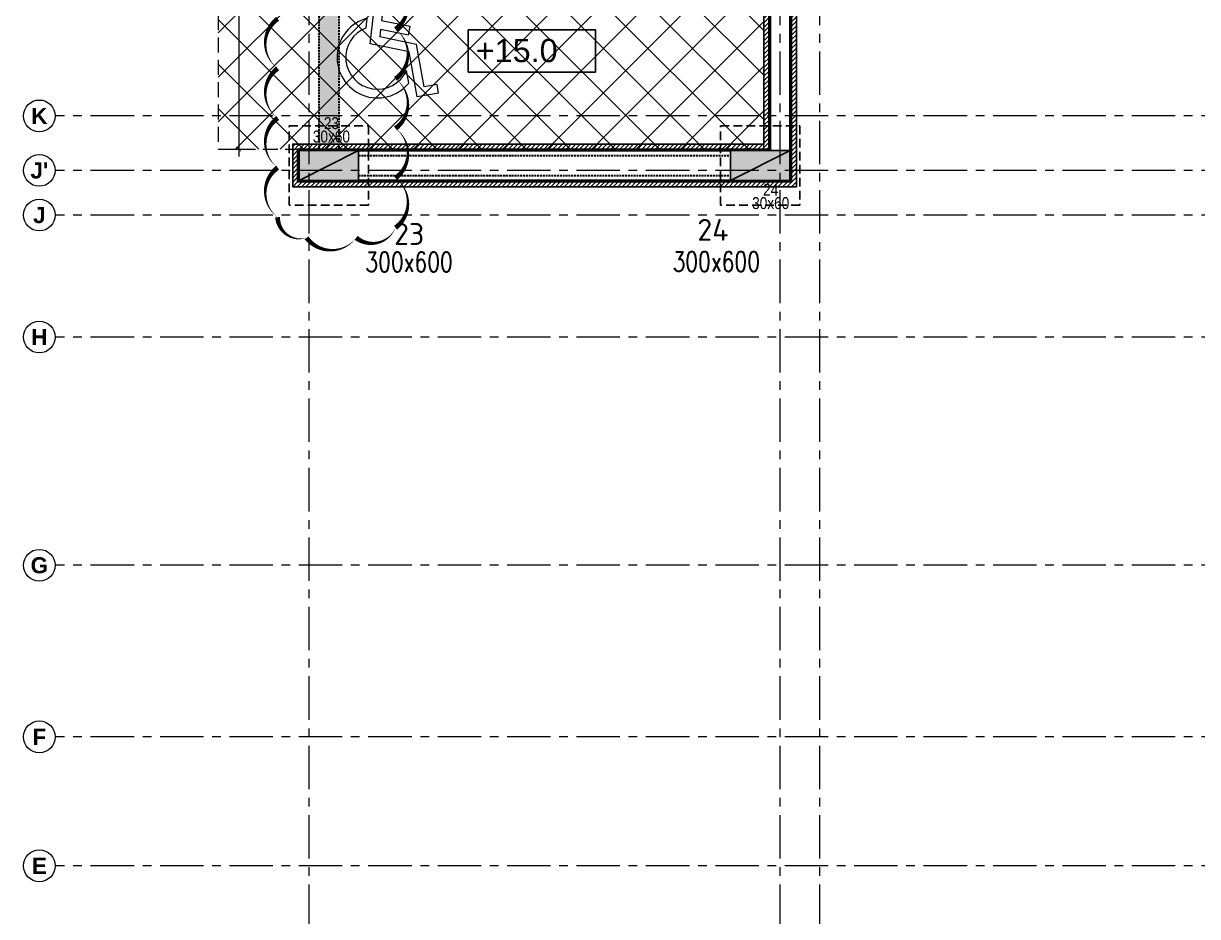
# Model space of a CAD drawing. Header units: millimetres. Extents: x -545754 to 527377, y 134623 to 1871324.
# Drawn here: x 443542 to 455380, y 157885 to 166887 of the extents above; entities that cross this region are included whole.
import ezdxf
from ezdxf.enums import TextEntityAlignment as Align
from ezdxf.xclip import XClip

# ---------------------------------------------------------------- set-up
doc = ezdxf.new("R2010")
doc.units = ezdxf.units.MM
doc.header["$XCLIPFRAME"] = 0
doc.header["$PDMODE"] = 35
for name, pattern in [('PLINTH BEAM & PILE CAP LEVEL DRAWING   1605.2024$0$CENTER', [2, 1.25, -0.25, 0.25, -0.25]), ('PLINTH BEAM & PILE CAP LEVEL DRAWING   1605.2024$0$DASHDOT', [25.4, 12.7, -6.35, 0, -6.35]), ('PLINTH BEAM & PILE CAP LEVEL DRAWING   1605.2024$0$DASHED', [0.75, 0.5, -0.25]), ('PLINTH BEAM & PILE CAP LEVEL DRAWING   1605.2024$0$HIDDEN', [0.375, 0.25, -0.125]), ('PLINTH BEAM & PILE CAP LEVEL DRAWING   1605.2024$0$HIDDEN2', [4.7625, 3.175, -1.5875])]:
    doc.linetypes.add(name, pattern=pattern)
doc.layers.get('Defpoints').update_dxf_attribs({"color": 252})
for name, color, linetype, lineweight in [('Geo Col Hatch', 66, 'Continuous', 5), ('Geo Col Size', 7, 'Continuous', 13), ('Geo Column', 10, 'Continuous', 25), ('Geo-COLUMN-NO', 7, 'Continuous', 30), ('PLINTH BEAM & PILE CAP LEVEL DRAWING   1605.2024$0$A- WALL', 212, 'Continuous', 35), ('PLINTH BEAM & PILE CAP LEVEL DRAWING   1605.2024$0$A-GRID', 35, 'PLINTH BEAM & PILE CAP LEVEL DRAWING   1605.2024$0$DASHDOT', 5), ('PLINTH BEAM & PILE CAP LEVEL DRAWING   1605.2024$0$Car Parking', 14, 'Continuous', 5), ('PLINTH BEAM & PILE CAP LEVEL DRAWING   1605.2024$0$Geo-GRADE BEAM', 1, 'PLINTH BEAM & PILE CAP LEVEL DRAWING   1605.2024$0$HIDDEN2', 30)]:
    doc.layers.add(name, color=color, linetype=linetype, lineweight=lineweight)
for name, color, linetype in [('PLINTH BEAM & PILE CAP LEVEL DRAWING   1605.2024$0$A-CLADDING', 32, 'Continuous'), ('PLINTH BEAM & PILE CAP LEVEL DRAWING   1605.2024$0$A-COLTEXT', 9, 'Continuous'), ('PLINTH BEAM & PILE CAP LEVEL DRAWING   1605.2024$0$A-DIMENSION', 8, 'Continuous'), ('PLINTH BEAM & PILE CAP LEVEL DRAWING   1605.2024$0$A-NOTS', 8, 'Continuous'), ('PLINTH BEAM & PILE CAP LEVEL DRAWING   1605.2024$0$A-THIN', 14, 'Continuous'), ('PLINTH BEAM & PILE CAP LEVEL DRAWING   1605.2024$0$GEO GF COL', 1, 'Continuous'), ('PLINTH BEAM & PILE CAP LEVEL DRAWING   1605.2024$0$SPILECAP', 128, 'Continuous')]:
    doc.layers.add(name, color=color, linetype=linetype)
doc.styles.add('ISCOPEUR', font='isocpeur.ttf')
doc.styles.add('PLINTH BEAM & PILE CAP LEVEL DRAWING   1605.2024$0$BOLD', font='arialbd.ttf')
doc.styles.add('PLINTH BEAM & PILE CAP LEVEL DRAWING   1605.2024$0$COLTEXT', font='ARIALN.TTF')
doc.styles.add('PLINTH BEAM & PILE CAP LEVEL DRAWING   1605.2024$0$Dimtext', font='arial.ttf')
doc.styles.add('simplex', font='simplex.shx', dxfattribs={"width": 0.75})
doc.dimstyles.new('PLINTH BEAM & PILE CAP LEVEL DRAWING   1605.2024$0$dim-60', dxfattribs={"dimscale": 75, "dimtxt": 0.2, "dimasz": 0.15, "dimexe": 0.0625, "dimexo": 0.08, "dimgap": 0.06, "dimtad": 1, "dimdec": 1, "dimdsep": 46, "dimtxsty": 'PLINTH BEAM & PILE CAP LEVEL DRAWING   1605.2024$0$Dimtext', "dimblk": 'PLINTH BEAM & PILE CAP LEVEL DRAWING   1605.2024$0$_ArchTick', "dimcen": 2.5, "dimdle": 0.1, "dimclrd": 8, "dimclre": 8, "dimclrt": 52, "dimadec": 0, "dimazin": 0, "dimtfac": 1, "dimtdec": 1, "dimtmove": 1, "dimatfit": 3, "dimfxl": 1, "dimarcsym": 0})

# ---------------------------------------------------------------- blocks, each defined once
blk = doc.blocks.new('PLINTH BEAM & PILE CAP LEVEL DRAWING   1605.2024$0$zw$DF02')
at = {"layer": 'PLINTH BEAM & PILE CAP LEVEL DRAWING   1605.2024$0$Geo-GRADE BEAM', "color": 7, "ltscale": 6}
for p, q in [((-15015, 32000), (-15010, 25670)), ((-14815, 32000), (-14810, 25670)), ((-10460, 25670), (-10460, 29900)), ((-10260, 25670), (-10260, 26815)), ((-14610, 25620), (-10860, 25620)), ((-14610, 25420), (-10860, 25420))]:
    blk.add_line(p, q, dxfattribs=at)
blk = doc.blocks.new('PLINTH BEAM & PILE CAP LEVEL DRAWING   1605.2024$0$zw$C37E')
at = {"layer": 'PLINTH BEAM & PILE CAP LEVEL DRAWING   1605.2024$0$SPILECAP', "color": 150, "linetype": 'PLINTH BEAM & PILE CAP LEVEL DRAWING   1605.2024$0$HIDDEN', "ltscale": 35}
for points in [[(-1531, 2592), (-1451, 2592), (-1451, 2512), (-1531, 2512)], [(-1096, 2592), (-1016, 2592), (-1016, 2512), (-1096, 2512)]]:
    blk.add_lwpolyline(points, close=True, dxfattribs=at)
blk = doc.blocks.new('PLINTH BEAM & PILE CAP LEVEL DRAWING   1605.2024$0$ngfgrid')
at = {"layer": 'PLINTH BEAM & PILE CAP LEVEL DRAWING   1605.2024$0$A-GRID', "linetype": 'PLINTH BEAM & PILE CAP LEVEL DRAWING   1605.2024$0$CENTER', "ltscale": 35}
for p, q in [((75711.36, -151036.89), (75711.36, -146793.69)), ((76186.36, -151036.89), (76186.36, -146793.69)), ((76226.36, -151036.89), (76226.36, -146793.69)), ((78544.86, -148188.19), (75455.42, -148188.19)), ((78544.86, -148243.19), (75455.42, -148243.19)), ((78544.86, -148288.19), (75455.42, -148288.19)), ((78544.86, -148411.19), (75455.42, -148411.19)), ((78544.86, -148641.19), (75455.42, -148641.19)), ((78544.86, -148814.19), (75455.42, -148814.19)), ((78544.86, -148944.19), (75455.42, -148944.19))]:
    blk.add_line(p, q, dxfattribs=at)
at = {"layer": 'PLINTH BEAM & PILE CAP LEVEL DRAWING   1605.2024$0$A-GRID', "linetype": 'Continuous'}
for centre in [(75439.42, -148188.19), (75439.42, -148243.19), (75439.42, -148288.19), (75439.42, -148411.19), (75439.42, -148641.19), (75439.42, -148814.19), (75439.42, -148944.19)]:
    blk.add_circle(centre, 16, dxfattribs=at)
at = {"layer": 'PLINTH BEAM & PILE CAP LEVEL DRAWING   1605.2024$0$A-GRID', "color": 32, "style": 'PLINTH BEAM & PILE CAP LEVEL DRAWING   1605.2024$0$BOLD'}
for s, p in [('K', (75439.42, -148188.19)), ("J'", (75439.42, -148243.19)), ('J', (75439.42, -148288.19)), ('H', (75439.42, -148411.19)), ('G', (75439.42, -148641.19)), ('F', (75439.42, -148814.19)), ('E', (75439.42, -148944.19))]:
    blk.add_text(s, height=16.2, dxfattribs=at).set_placement(p, align=Align.MIDDLE_CENTER)
blk = doc.blocks.new('PLINTH BEAM & PILE CAP LEVEL DRAWING   1605.2024$0$A$C0FC06FC7')
at = {"color": 0}
for p, q in [((983, 1690), (815, 3615)), ((1125, 3293), (1196, 2492)), ((756, 2171), (730, 2478)), ((2142, 2492), (1196, 2492)), ((2142, 2211), (2142, 2492)), ((1220, 2211), (1241, 1971)), ((2142, 2211), (1220, 2211)), ((2458, 1971), (1241, 1971)), ((2971, 680), (2458, 1971)), ((2267, 1690), (983, 1690)), ((2814, 314), (2267, 1690)), ((2460, 695), (2306, 1083)), ((3363, 835), (2971, 680)), ((3467, 574), (3363, 835)), ((3467, 574), (2814, 314))]:
    blk.add_line(p, q, dxfattribs=at)
for centre, radius, start, end in [((1169, 3645), 355, 263.0201, 184.9956), ((1306, 1306), 1306, 116.1872, 332.1153), ((1306, 1306), 1025, 122.4297, 347.4422)]:
    blk.add_arc(centre, radius, start, end, dxfattribs=at)
blk = doc.blocks.new('PLINTH BEAM & PILE CAP LEVEL DRAWING   1605.2024$0$_ArchTick')
at = {"color": 0, "linetype": 'ByBlock', "const_width": 0.15}
blk.add_lwpolyline([(-0.5, -0.5), (0.5, 0.5)], dxfattribs=at)
blk = doc.blocks.new('*D318')
at = {"layer": 'Defpoints', "color": 0, "transparency": 16777216}
for p in [(0, 20.7), (-360, 0), (0, 0)]:
    blk.add_point(p, dxfattribs=at)
at = {"layer": 'PLINTH BEAM & PILE CAP LEVEL DRAWING   1605.2024$0$Car Parking', "color": 8, "lineweight": -2, "transparency": 16777216}
for p, q in [((-360, 6), (-360, 25.4)), ((0, 6), (0, 25.4)), ((-367.5, 20.7), (7.5, 20.7))]:
    blk.add_line(p, q, dxfattribs=at)
at = {"layer": 'PLINTH BEAM & PILE CAP LEVEL DRAWING   1605.2024$0$Car Parking', "color": 8, "lineweight": -2, "ltscale": 0.3, "transparency": 16777216, "xscale": 4.6875, "yscale": 4.6875, "zscale": 4.6875, "rotation": 180}
blk.add_blockref('PLINTH BEAM & PILE CAP LEVEL DRAWING   1605.2024$0$_ArchTick', (-360, 20.7), dxfattribs=at)
at = {"layer": 'PLINTH BEAM & PILE CAP LEVEL DRAWING   1605.2024$0$Car Parking', "color": 8, "lineweight": -2, "ltscale": 0.3, "transparency": 16777216, "xscale": 4.6875, "yscale": 4.6875, "zscale": 4.6875}
blk.add_blockref('PLINTH BEAM & PILE CAP LEVEL DRAWING   1605.2024$0$_ArchTick', (0, 20.7), dxfattribs=at)
at = {"layer": 'PLINTH BEAM & PILE CAP LEVEL DRAWING   1605.2024$0$Car Parking', "color": 52, "ltscale": 0.3, "transparency": 16777216, "insert": (-180, 32.9), "char_height": 15, "attachment_point": 5, "style": 'PLINTH BEAM & PILE CAP LEVEL DRAWING   1605.2024$0$Dimtext'}
blk.add_mtext('360', dxfattribs=at)
blk = doc.blocks.new('*D319')
at = {"layer": 'Defpoints', "color": 0, "transparency": 16777216}
for p in [(-360, 550), (-313.1, 550), (-360, 0)]:
    blk.add_point(p, dxfattribs=at)
at = {"layer": 'PLINTH BEAM & PILE CAP LEVEL DRAWING   1605.2024$0$Car Parking', "color": 8, "lineweight": -2, "transparency": 16777216}
for p, q in [((-313.1, -7.5), (-313.1, 557.5)), ((-354, 550), (-308.4, 550)), ((-354, 0), (-308.4, 0))]:
    blk.add_line(p, q, dxfattribs=at)
at = {"layer": 'PLINTH BEAM & PILE CAP LEVEL DRAWING   1605.2024$0$Car Parking', "color": 8, "lineweight": -2, "ltscale": 0.3, "transparency": 16777216, "xscale": 4.6875, "yscale": 4.6875, "zscale": 4.6875}
for p, rotation in [((-313.1, 550), 90), ((-313.1, 0), 270)]:
    blk.add_blockref('PLINTH BEAM & PILE CAP LEVEL DRAWING   1605.2024$0$_ArchTick', p, dxfattribs=dict(at, rotation=rotation))
at = {"layer": 'PLINTH BEAM & PILE CAP LEVEL DRAWING   1605.2024$0$Car Parking', "color": 52, "ltscale": 0.3, "transparency": 16777216, "insert": (-325.2, 275), "char_height": 15, "attachment_point": 5, "rotation": 90, "style": 'PLINTH BEAM & PILE CAP LEVEL DRAWING   1605.2024$0$Dimtext'}
blk.add_mtext('550', dxfattribs=at)
blk = doc.blocks.new('PLINTH BEAM & PILE CAP LEVEL DRAWING   1605.2024$0$GF COL')
at = {"layer": 'PLINTH BEAM & PILE CAP LEVEL DRAWING   1605.2024$0$GEO GF COL', "ltscale": 0.3}
for points in [[(69938.9, -148223.2), (69878.9, -148223.2), (69878.9, -148253.2), (69938.9, -148253.2)], [(70373.9, -148223.2), (70313.9, -148223.2), (70313.9, -148253.2), (70373.9, -148253.2)]]:
    blk.add_hatch(color=250, dxfattribs=at).paths.add_polyline_path(points)
at = {"layer": 'PLINTH BEAM & PILE CAP LEVEL DRAWING   1605.2024$0$GEO GF COL', "linetype": 'Continuous', "ltscale": 0.1}
for points in [[(69938.9, -148253.2), (69938.9, -148223.2), (69878.9, -148223.2), (69878.9, -148253.2)], [(70373.9, -148253.2), (70373.9, -148223.2), (70313.9, -148223.2), (70313.9, -148253.2)]]:
    blk.add_lwpolyline(points, close=True, dxfattribs=at)
blk = doc.blocks.new('*U160')
at = {"layer": 'Geo Col Hatch'}
h = blk.add_hatch(color=256, dxfattribs=at)
h.dxf.hatch_style = 1
h.paths.add_polyline_path([(300, -150), (300, 150), (-300, -150)])
at = {"layer": 'Geo Column'}
blk.add_line((-300, -150), (300, 150), dxfattribs=at)
blk.add_lwpolyline([(-300, -150), (300, -150), (300, 150), (-300, 150)], close=True, dxfattribs=at)
at = {"layer": 'Geo Col Size', "color": 1, "style": 'simplex', "width": 0.75, "flags": 1}
blk.add_attdef('300X600', (278, -519), '', height=200, dxfattribs=at)
blk = doc.blocks.new('A$C4bcebf93')
at = {"layer": 'Geo Column'}
ref = blk.add_blockref('*U160', (-19080, 1830), dxfattribs=at)
ref.add_attrib('300X600', '300x600', (-18712, 757), dxfattribs={"layer": 'Geo Col Size', "height": 200, "style": 'simplex', "width": 0.75})
ref = blk.add_blockref('*U160', (-14730, 1830), dxfattribs=at)
ref.add_attrib('300X600', '300x600', (-15614, 761), dxfattribs={"layer": 'Geo Col Size', "height": 200, "style": 'simplex', "width": 0.75})
at = {"layer": 'Geo-COLUMN-NO', "style": 'ISCOPEUR'}
for s, p in [('23', (-18423, 1029)), ('24', (-15365, 1071))]:
    blk.add_text(s, height=220, dxfattribs=at).set_placement(p)
blk = doc.blocks.new('PLINTH BEAM & PILE CAP LEVEL DRAWING   1605.2024$0$Z$W@#560C0E82')
at = {"layer": 'PLINTH BEAM & PILE CAP LEVEL DRAWING   1605.2024$0$Car Parking'}
h = blk.add_hatch(dxfattribs=at)
h.set_pattern_fill('ANSI37', color=128, scale=10, style=0)
h.set_pattern_definition([(45, (-106039.636, 47565.67), (-22.45064, 22.45064), []), (135, (-106039.636, 47565.67), (-22.45064, -22.45064), [])])
h.paths.add_polyline_path([(-360, 0), (0, 0), (0, 550), (-360, 550)])
at = {"layer": 'PLINTH BEAM & PILE CAP LEVEL DRAWING   1605.2024$0$Car Parking', "color": 85, "linetype": 'PLINTH BEAM & PILE CAP LEVEL DRAWING   1605.2024$0$DASHED', "ltscale": 30}
blk.add_lwpolyline([(-360, 0), (0, 0), (0, 550), (-360, 550)], close=True, dxfattribs=at)
at = {"layer": 'PLINTH BEAM & PILE CAP LEVEL DRAWING   1605.2024$0$Car Parking', "color": 9, "xscale": 0.03125, "yscale": 0.03125, "zscale": 0.03125, "rotation": 78.47523383181424}
blk.add_blockref('PLINTH BEAM & PILE CAP LEVEL DRAWING   1605.2024$0$A$C0FC06FC7', (-60.58, 112.41), dxfattribs=at)
at = {"layer": 'PLINTH BEAM & PILE CAP LEVEL DRAWING   1605.2024$0$Car Parking', "color": 4}
dim = blk.add_linear_dim(base=(-313.06, 550), p1=(-360, 0), p2=(-360, 550), angle=90, dimstyle='PLINTH BEAM & PILE CAP LEVEL DRAWING   1605.2024$0$dim-60', dxfattribs=at)
dim.commit()
dim.dimension.update_dxf_attribs({"geometry": '*D319', "text_midpoint": (-325.22, 275)})
dim = blk.add_linear_dim(base=(0, 20.7), p1=(-360, 0), p2=(0, 0), dimstyle='PLINTH BEAM & PILE CAP LEVEL DRAWING   1605.2024$0$dim-60', dxfattribs=at)
dim.commit()
dim.dimension.update_dxf_attribs({"geometry": '*D318', "text_midpoint": (-180, 32.86)})
blk = doc.blocks.new('PLINTH BEAM & PILE CAP LEVEL DRAWING   1605.2024')
at = {"layer": 'PLINTH BEAM & PILE CAP LEVEL DRAWING   1605.2024$0$A- WALL', "linetype": 'ByBlock'}
h = blk.add_hatch(dxfattribs=at)
h.set_pattern_fill('ANGLE', color=3)
h.set_pattern_definition([(0, (70721.356, -142828.046), (0, 6.985), [5.08, -1.905]), (90, (70721.356, -142828.046), (-6.985, 4e-16), [5.08, -1.905])])
h.paths.add_polyline_path([(52808.79, -147615.44), (52789.26, -147615.44), (52789.26, -148216.69), (52808.79, -148216.69)])
h.paths.add_polyline_path([(55232.27, -149504.19), (55252.27, -149504.19), (55252.27, -148960.69), (55232.27, -148960.69)])
h.paths.add_polyline_path([(54653.27, -149816.69), (55180.77, -149816.69), (55180.77, -149836.69), (54653.27, -149836.69)])
h.paths.add_polyline_path([(54535.77, -150187.19), (54515.77, -150187.19), (54515.77, -149816.69), (54535.77, -149816.69)])
h.paths.add_polyline_path([(54414.27, -147040.19), (54756.77, -147040.15), (54756.77, -147020.15), (54414.27, -147020.19)])
h.paths.add_polyline_path([(55170.77, -149816.69), (55150.77, -149816.69), (55150.77, -149529.19), (55170.77, -149529.19)])
h.paths.add_polyline_path([(54484.27, -148934.19), (54484.27, -148954.19)])
h.paths.add_polyline_path([(55003.44, -147325.19), (55002.3, -147325.19), (55002.3, -147047.19), (55003.44, -147047.19)])
h.paths.add_polyline_path([(55002.3, -147345.19), (55284.77, -147345.19)])
at = {"layer": 'PLINTH BEAM & PILE CAP LEVEL DRAWING   1605.2024$0$A-CLADDING', "linetype": 'Continuous'}
h = blk.add_hatch(dxfattribs=at)
h.set_pattern_fill('ANSI31', color=250, style=0)
h.set_pattern_definition([(45, (-17109.6572, 0), (-2.24506403, 2.24506403), [])])
h.paths.add_polyline_path([(52767.77, -148221.69), (53242.77, -148221.69), (53242.77, -147801.69), (53265.77, -147801.69), (53265.77, -148254.69), (52767.77, -148254.69)], flags=16)
h.paths.add_polyline_path([(53242.77, -147801.69), (53242.77, -147796.69), (53237.77, -147796.69), (53237.77, -148216.69), (52762.77, -148216.69), (52762.77, -148259.69), (53270.77, -148259.69), (53270.77, -147801.69)])
h.paths.add_polyline_path([(53242.77, -147551.69), (53237.77, -147551.69), (53237.77, -147583.19), (53242.77, -147583.19)])
h.paths.add_polyline_path([(53242.77, -147583.19), (53237.77, -147583.19), (53237.77, -147591.69), (53242.77, -147591.69)])
h.paths.add_polyline_path([(53242.77, -147591.69), (53237.77, -147591.69), (53237.77, -147772.19), (53242.77, -147772.19)])
h.paths.add_polyline_path([(53242.77, -147772.19), (53237.77, -147772.19), (53237.77, -147790.19), (53242.77, -147790.19)])
h.paths.add_polyline_path([(53242.77, -147790.19), (53237.77, -147790.19), (53237.77, -147796.69), (53242.77, -147796.69)])
h.paths.add_polyline_path([(53242.77, -147281.69), (53237.77, -147281.69), (53237.77, -147525.19), (53242.77, -147525.19)])
h.paths.add_polyline_path([(53242.77, -147525.19), (53237.77, -147525.19), (53237.77, -147551.69), (53242.77, -147551.69)])
h.paths.add_polyline_path([(53242.77, -147037.19), (53237.77, -147037.19), (53237.77, -147281.69), (53242.77, -147281.69)])
h.paths.add_polyline_path([(53242.77, -147011.69), (53237.77, -147011.69), (53237.77, -147037.19), (53242.77, -147037.19)])
at = {"layer": 'PLINTH BEAM & PILE CAP LEVEL DRAWING   1605.2024$0$A- WALL', "color": 150, "ltscale": 0.3}
for p, q in [((53244.27, -148223.19), (53244.27, -147800.19)), ((53264.27, -148223.19), (53264.27, -147800.19)), ((52829.27, -148223.19), (53204.27, -148223.19)), ((53204.27, -148253.19), (52829.27, -148253.19))]:
    blk.add_line(p, q, dxfattribs=at)
at = {"layer": 'PLINTH BEAM & PILE CAP LEVEL DRAWING   1605.2024$0$A- WALL', "color": 3, "linetype": 'ByBlock'}
blk.add_lwpolyline([(52866.5, -148050.87, 0, 5, -0.5), (52866.5, -148100.87, 0, 5, -0.5), (52866.5, -148150.87, 0, 5, -0.5), (52866.5, -148200.87, 0, 5, -0.5), (52866.5, -148250.87, 0, 5, -0.5), (52866.5, -148300.87, 0, 5, -0.5), (52826.76, -148311.13, 0, 5, -0.5), (52776.76, -148311.13, 0, 5, -0.5), (52747.59, -148290.31, 0, 5, -0.5), (52747.59, -148240.31, 0, 5, -0.5), (52747.59, -148190.31, 0, 5, -0.5), (52747.59, -148140.31, 0, 5, -0.5), (52747.59, -148090.31, 0, 5, -0.5)], format="xyseb", dxfattribs=at)
at = {"layer": 'PLINTH BEAM & PILE CAP LEVEL DRAWING   1605.2024$0$A-CLADDING', "linetype": 'Continuous'}
for points in [[(53270.77, -147801.69), (53270.77, -148259.69), (52762.77, -148259.69), (52762.77, -148216.69), (53237.77, -148216.69), (53237.77, -147011.69), (53242.77, -147011.69)], [(53265.77, -147801.69), (53265.77, -148254.69), (52767.77, -148254.69), (52767.77, -148221.69), (53242.77, -148221.69), (53242.77, -147011.69)]]:
    blk.add_lwpolyline(points, dxfattribs=at)
at = {"layer": 'PLINTH BEAM & PILE CAP LEVEL DRAWING   1605.2024$0$A-NOTS', "color": 8}
blk.add_lwpolyline([(52939.85, -148101.4), (53068.03, -148101.4), (53068.03, -148144.1), (52939.85, -148144.1)], close=True, dxfattribs=at)
at = {"layer": 'PLINTH BEAM & PILE CAP LEVEL DRAWING   1605.2024$0$A-THIN', "color": 8}
blk.add_line((53265.77, -148221.69), (53265.77, -147801.69), dxfattribs=at)
at = {"layer": 'PLINTH BEAM & PILE CAP LEVEL DRAWING   1605.2024$0$A-DIMENSION', "color": 5, "linetype": 'ByBlock', "ltscale": 0.01, "xscale": 0.1, "yscale": 0.1, "zscale": 0.1}
blk.add_blockref('PLINTH BEAM & PILE CAP LEVEL DRAWING   1605.2024$0$zw$DF02', (54290.28, -150790.19), dxfattribs=at)
at = {"layer": 'PLINTH BEAM & PILE CAP LEVEL DRAWING   1605.2024$0$A-GRID'}
blk.add_blockref('PLINTH BEAM & PILE CAP LEVEL DRAWING   1605.2024$0$ngfgrid', (-22932.09, 0), dxfattribs=at)
at = {"layer": 'PLINTH BEAM & PILE CAP LEVEL DRAWING   1605.2024$0$Car Parking', "color": 4, "rotation": 270}
blk.add_blockref('PLINTH BEAM & PILE CAP LEVEL DRAWING   1605.2024$0$Z$W@#560C0E82', (52687.77, -148221.69), dxfattribs=at)
at = {"layer": 'PLINTH BEAM & PILE CAP LEVEL DRAWING   1605.2024$0$GEO GF COL', "color": 3}
blk.add_blockref('PLINTH BEAM & PILE CAP LEVEL DRAWING   1605.2024$0$GF COL', (-17109.66, 0), dxfattribs=at)
at = {"layer": 'PLINTH BEAM & PILE CAP LEVEL DRAWING   1605.2024$0$SPILECAP', "linetype": 'ByBlock', "ltscale": 0.01}
blk.add_blockref('PLINTH BEAM & PILE CAP LEVEL DRAWING   1605.2024$0$zw$C37E', (54290.28, -150790.19), dxfattribs=at)
at = {"layer": 'PLINTH BEAM & PILE CAP LEVEL DRAWING   1605.2024$0$A-COLTEXT', "style": 'PLINTH BEAM & PILE CAP LEVEL DRAWING   1605.2024$0$COLTEXT'}
for s, p in [('23', (52801.82, -148195.49)), ('30x60', (52801.82, -148209.03)), ('24', (53244.78, -148262.56)), ('30x60', (53244.78, -148276.1))]:
    blk.add_text(s, height=12, dxfattribs=at).set_placement(p, align=Align.MIDDLE_CENTER)
at = {"layer": 'PLINTH BEAM & PILE CAP LEVEL DRAWING   1605.2024$0$A-NOTS', "color": 32, "extrusion": (-1.19514e-08, -5.97016e-09, 1), "style": 'PLINTH BEAM & PILE CAP LEVEL DRAWING   1605.2024$0$Dimtext'}
blk.add_text('+15.0', height=23.333, rotation=1079.99994, dxfattribs=at).set_placement((52947.42, -148134, 0))

msp = doc.modelspace()

# ---------------------------------------------------------------- block references
at = {"color": 1}
ref = msp.add_blockref('PLINTH BEAM & PILE CAP LEVEL DRAWING   1605.2024', (-81371.5, 1647838), dxfattribs=dict(at, xscale=10, yscale=10, zscale=10))
XClip(ref).set_block_clipping_path([(52196.5926527644, -151321.454333998), (56330.4792790419, -146541.7518497292)])
at = {"layer": 'Geo Column'}
msp.add_blockref('A$C4bcebf93', (465701.2, 163626), dxfattribs=at)

doc.saveas('drawing.dxf')
